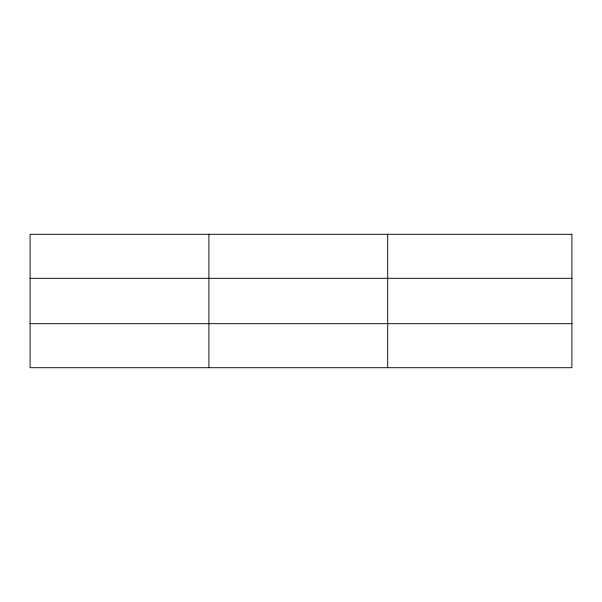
<?xml version="1.0" encoding="UTF-8"?>
<svg xmlns="http://www.w3.org/2000/svg" width="602" height="602" viewBox="0 0 602 602"><rect width="100%" height="100%" fill="white"/><g stroke="black" fill="none" stroke-linecap="round" stroke-linejoin="round"><path stroke-width="0.9" d="M208.894 234.298L208.894 367.702M387.688 234.298L387.688 367.702M30.1 278.32L571.9 278.32M30.1 323.68L571.9 323.68M571.9 234.298L571.9 367.702L30.1 367.702L30.1 234.298L571.9 234.298"/></g></svg>
